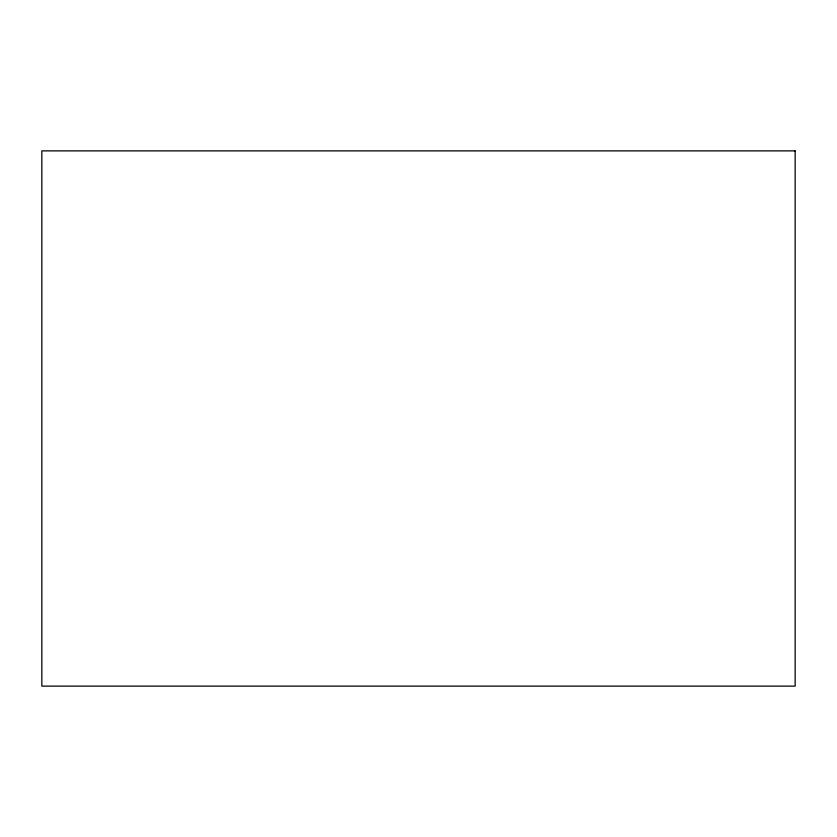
<?xml version="1.0" encoding="UTF-8"?>
<svg xmlns="http://www.w3.org/2000/svg" width="837" height="837" viewBox="0 0 837 837"><rect width="100%" height="100%" fill="white"/><g stroke="black" fill="none" stroke-linecap="round" stroke-linejoin="round"><path stroke-width="1.26" d="M795.15 150.88L41.85 150.88L41.85 686.12L795.15 686.12L795.15 150.88"/></g></svg>
